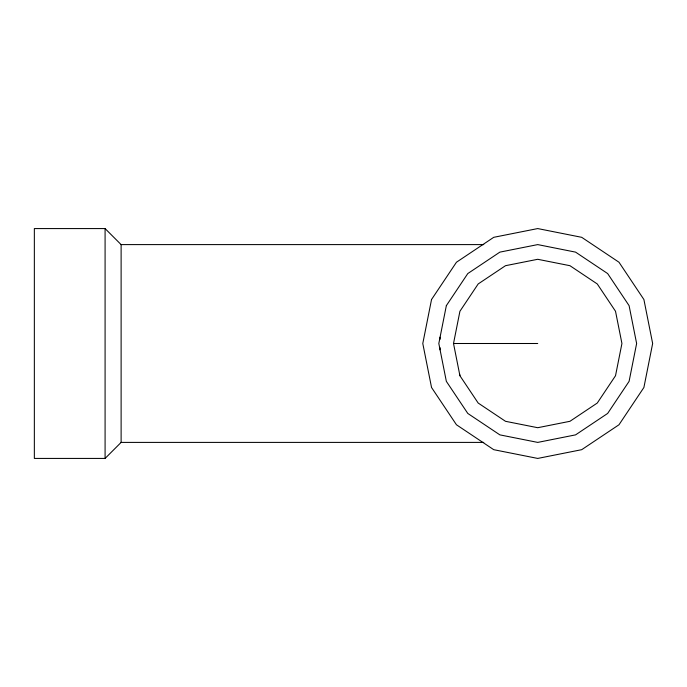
<?xml version="1.0" encoding="UTF-8"?>
<svg xmlns="http://www.w3.org/2000/svg" width="687" height="687" viewBox="0 0 687 687"><rect width="100%" height="100%" fill="white"/><g stroke="black" fill="none" stroke-linecap="round" stroke-linejoin="round"><path stroke-width="1.03" d="M459.921 375.729L453.514 343.5L459.921 311.271L478.178 283.954L505.495 265.697L537.723 259.291L569.944 265.697L597.269 283.954L615.518 311.271L621.933 343.5L615.518 375.729L597.269 403.046L569.944 421.303L537.723 427.709L505.495 421.303L478.178 403.046L459.921 375.729L459.517 373.728M483.76 244.598L121.101 244.598L105.085 228.573L34.35 228.573L34.35 458.427L105.085 458.427L121.118 442.402L483.76 442.402M453.514 343.5L537.723 343.5M440.075 337.18L440.075 339.292M440.075 347.708L440.075 349.82M121.118 244.598L121.118 442.402M105.085 228.573L105.085 458.427M431.539 299.515L422.788 343.5L431.539 387.485L456.451 424.764L493.738 449.684L537.723 458.427L581.7 449.684L618.987 424.764L643.899 387.485L652.65 343.5L643.899 299.515L618.987 262.236L581.7 237.316L537.723 228.573L493.738 237.316L456.451 262.236L431.539 299.515M446.344 305.655L438.821 343.5L446.344 381.345L467.787 413.437L499.87 434.871L537.723 442.402L575.569 434.871L607.652 413.437L629.094 381.345L636.626 343.5L629.094 305.655L607.652 273.563L575.569 252.129L537.723 244.598L499.87 252.129L467.787 273.563L446.344 305.655"/></g></svg>
